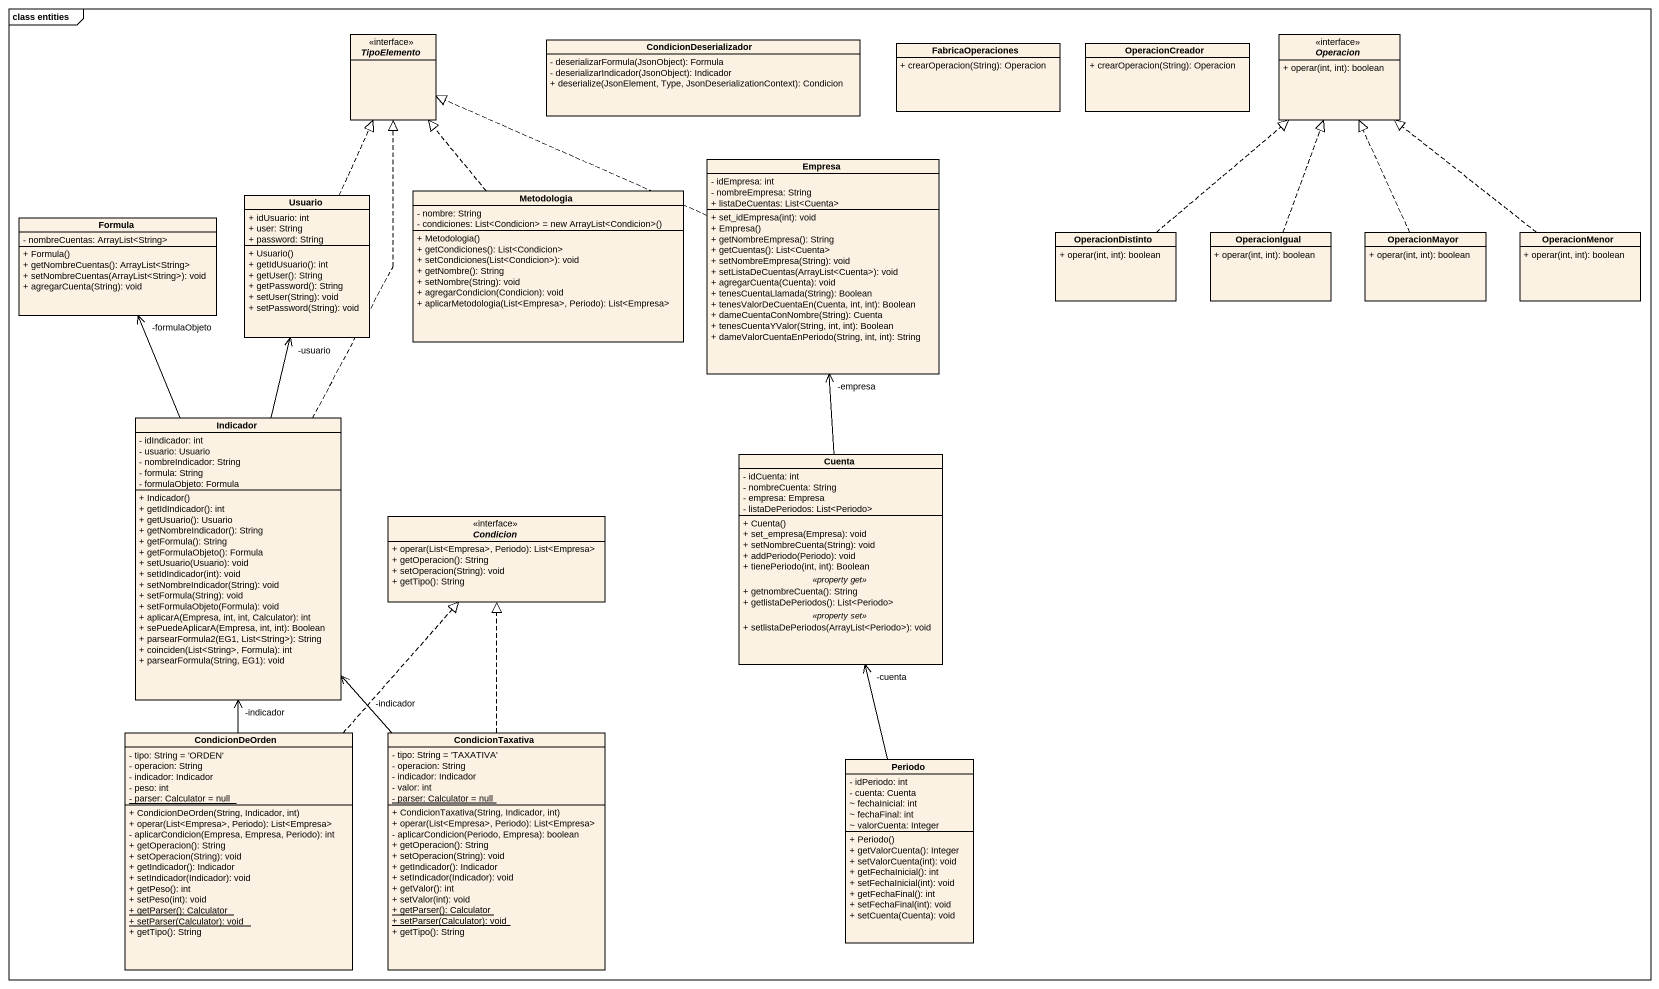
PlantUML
@startuml
mainframe class entities
hide circle
hide empty members
skinparam classAttributeIconSize 0
interface TipoElemento <<interface>>
class CondicionDeserializador {
  - deserializarFormula(JsonObject): Formula
  - deserializarIndicador(JsonObject): Indicador
  + deserialize(JsonElement, Type, JsonDeserializationContext): Condicion
}
class FabricaOperaciones {
  + crearOperacion(String): Operacion
}
class OperacionCreador {
  + crearOperacion(String): Operacion
}
interface Operacion <<interface>> {
  + operar(int, int): boolean
}
class Empresa {
  - idEmpresa: int
  - nombreEmpresa: String
  + listaDeCuentas: List<Cuenta>
  + set_idEmpresa(int): void
  + Empresa()
  + getNombreEmpresa(): String
  + getCuentas(): List<Cuenta>
  + setNombreEmpresa(String): void
  + setListaDeCuentas(ArrayList<Cuenta>): void
  + agregarCuenta(Cuenta): void
  + tenesCuentaLlamada(String): Boolean
  + tenesValorDeCuentaEn(Cuenta, int, int): Boolean
  + dameCuentaConNombre(String): Cuenta
  + tenesCuentaYValor(String, int, int): Boolean
  + dameValorCuentaEnPeriodo(String, int, int): String
}
class Formula {
  - nombreCuentas: ArrayList<String>
  + Formula()
  + getNombreCuentas(): ArrayList<String>
  + setNombreCuentas(ArrayList<String>): void
  + agregarCuenta(String): void
}
class Usuario {
  + idUsuario: int
  + user: String
  + password: String
  + Usuario()
  + getIdUsuario(): int
  + getUser(): String
  + getPassword(): String
  + setUser(String): void
  + setPassword(String): void
}
class Metodologia {
  - nombre: String
  {field} - condiciones: List<Condicion> = new ArrayList<Condicion>()
  + Metodologia()
  + getCondiciones(): List<Condicion>
  + setCondiciones(List<Condicion>): void
  + getNombre(): String
  + setNombre(String): void
  + agregarCondicion(Condicion): void
  + aplicarMetodologia(List<Empresa>, Periodo): List<Empresa>
}
class OperacionDistinto {
  + operar(int, int): boolean
}
class OperacionIgual {
  + operar(int, int): boolean
}
class OperacionMayor {
  + operar(int, int): boolean
}
class OperacionMenor {
  + operar(int, int): boolean
}
class Indicador {
  - idIndicador: int
  - usuario: Usuario
  - nombreIndicador: String
  - formula: String
  - formulaObjeto: Formula
  + Indicador()
  + getIdIndicador(): int
  + getUsuario(): Usuario
  + getNombreIndicador(): String
  + getFormula(): String
  + getFormulaObjeto(): Formula
  + setUsuario(Usuario): void
  + setIdIndicador(int): void
  + setNombreIndicador(String): void
  + setFormula(String): void
  + setFormulaObjeto(Formula): void
  + aplicarA(Empresa, int, int, Calculator): int
  + sePuedeAplicarA(Empresa, int, int): Boolean
  + parsearFormula2(EG1, List<String>): String
  + coinciden(List<String>, Formula): int
  + parsearFormula(String, EG1): void
}
class Cuenta {
  - idCuenta: int
  - nombreCuenta: String
  - empresa: Empresa
  - listaDePeriodos: List<Periodo>
  --
  + Cuenta()
  + set_empresa(Empresa): void
  + setNombreCuenta(String): void
  + addPeriodo(Periodo): void
  + tienePeriodo(int, int): Boolean
  .. <<property get>> ..
  + getnombreCuenta(): String
  + getlistaDePeriodos(): List<Periodo>
  .. <<property set>> ..
  + setlistaDePeriodos(ArrayList<Periodo>): void
}
interface Condicion <<interface>> {
  + operar(List<Empresa>, Periodo): List<Empresa>
  + getOperacion(): String
  + setOperacion(String): void
  + getTipo(): String
}
class CondicionDeOrden {
  - tipo: String = 'ORDEN'
  - operacion: String
  - indicador: Indicador
  - peso: int
  {static} - parser: Calculator = null
  + CondicionDeOrden(String, Indicador, int)
  + operar(List<Empresa>, Periodo): List<Empresa>
  - aplicarCondicion(Empresa, Empresa, Periodo): int
  + getOperacion(): String
  + setOperacion(String): void
  + getIndicador(): Indicador
  + setIndicador(Indicador): void
  + getPeso(): int
  + setPeso(int): void
  {static} + getParser(): Calculator
  {static} + setParser(Calculator): void
  + getTipo(): String
}
class CondicionTaxativa {
  - tipo: String = 'TAXATIVA'
  - operacion: String
  - indicador: Indicador
  - valor: int
  {static} - parser: Calculator = null
  + CondicionTaxativa(String, Indicador, int)
  + operar(List<Empresa>, Periodo): List<Empresa>
  - aplicarCondicion(Periodo, Empresa): boolean
  + getOperacion(): String
  + setOperacion(String): void
  + getIndicador(): Indicador
  + setIndicador(Indicador): void
  + getValor(): int
  + setValor(int): void
  {static} + getParser(): Calculator
  {static} + setParser(Calculator): void
  + getTipo(): String
}
class Periodo {
  - idPeriodo: int
  - cuenta: Cuenta
  ~ fechaInicial: int
  ~ fechaFinal: int
  ~ valorCuenta: Integer
  + Periodo()
  + getValorCuenta(): Integer
  + setValorCuenta(int): void
  + getFechaInicial(): int
  + setFechaInicial(int): void
  + getFechaFinal(): int
  + setFechaFinal(int): void
  + setCuenta(Cuenta): void
}
Empresa .left.|> TipoElemento
Usuario .up.|> TipoElemento
Metodologia .up.|> TipoElemento
OperacionDistinto .up.|> Operacion
OperacionIgual .up.|> Operacion
OperacionMayor .up.|> Operacion
OperacionMenor .up.|> Operacion
Indicador .up.|> TipoElemento
Indicador -up-> "-formulaObjeto" Formula
Indicador -up-> "-usuario" Usuario
Cuenta -up-> "-empresa" Empresa
CondicionDeOrden -up-> "-indicador" Indicador
CondicionDeOrden .up.|> Condicion
CondicionTaxativa -up-> "-indicador" Indicador
CondicionTaxativa .up.|> Condicion
Periodo -up-> "-cuenta" Cuenta
@enduml
